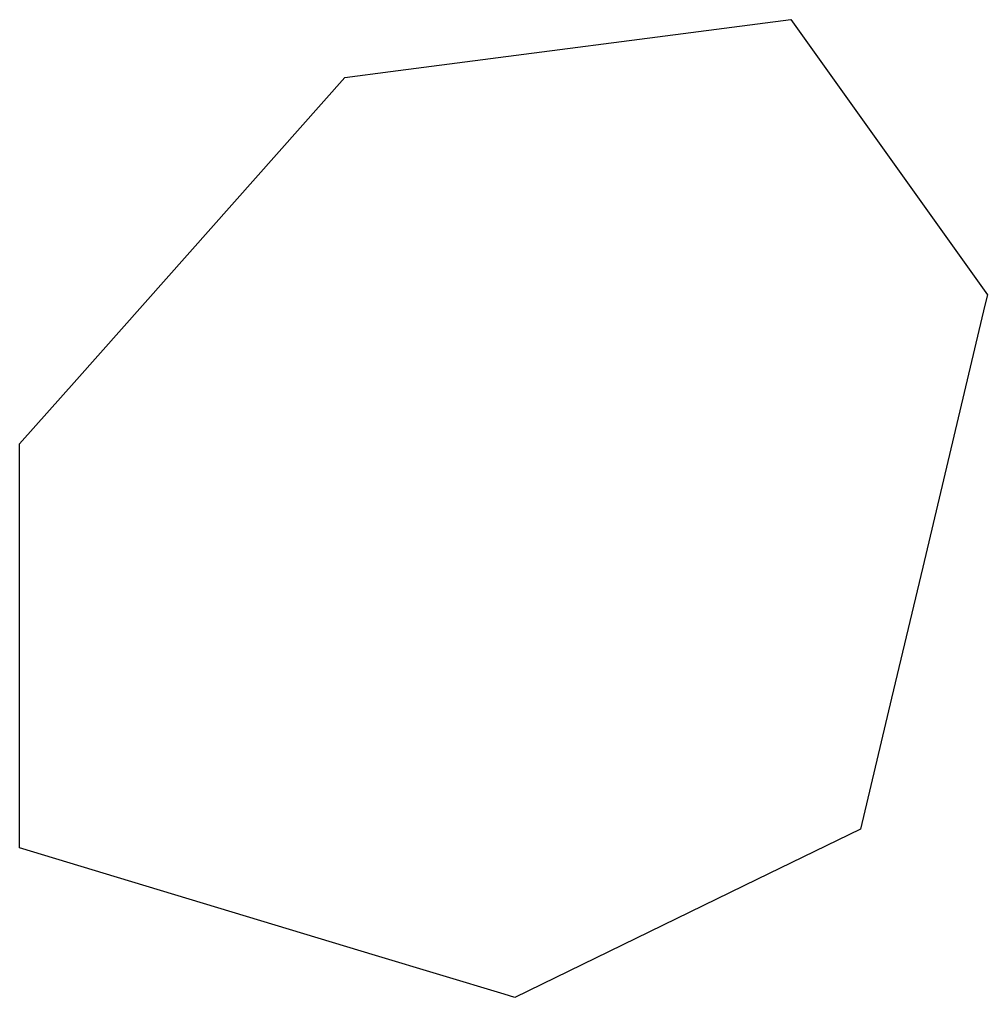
# Model space of a CAD drawing. Header units: millimetres. Extents: x 0 to 2762, y 6 to 2482.
# Drawn here: x 1464.68 to 1471.88, y 654.97 to 662.24 of the extents above; entities that cross this region are included whole.
import ezdxf

# ---------------------------------------------------------------- set-up
doc = ezdxf.new("R2010")
doc.units = ezdxf.units.MM
doc.layers.add('ALL_HOLES', color=1, linetype='Continuous')
doc.layers.add('OUTLINE_ISLAND_01_HOLE_21', color=1, linetype='Continuous')

msp = doc.modelspace()

# ---------------------------------------------------------------- linework, layer by layer
at = {"layer": 'ALL_HOLES'}
msp.add_lwpolyline([(1464.6846, 656.0847), (1464.6846, 657.0847), (1464.6846, 658.0847), (1464.6846, 659.0847), (1465.11, 659.5636), (1465.7741, 660.3113), (1466.4382, 661.0589), (1467.1023, 661.8066), (1467.4402, 661.8504), (1468.4319, 661.9792), (1469.4236, 662.1079), (1470.4152, 662.2366), (1470.7128, 661.8204), (1471.2942, 661.0068), (1471.8757, 660.1932), (1471.8574, 660.1163), (1471.6263, 659.1434), (1471.3951, 658.1704), (1471.1639, 657.1975), (1470.9328, 656.2246), (1470.163, 655.8498), (1469.2639, 655.4121), (1468.3648, 654.9744), (1468.2855, 654.9983), (1467.3281, 655.2871), (1466.3707, 655.576), (1465.4133, 655.8648)], close=True, dxfattribs=at)
at = {"layer": 'OUTLINE_ISLAND_01_HOLE_21'}
msp.add_lwpolyline([(1464.6846, 656.0847), (1464.6846, 657.0847), (1464.6846, 658.0847), (1464.6846, 659.0847), (1465.11, 659.5636), (1465.7741, 660.3113), (1466.4382, 661.0589), (1467.1023, 661.8066), (1467.4402, 661.8504), (1468.4319, 661.9792), (1469.4236, 662.1079), (1470.4152, 662.2366), (1470.7128, 661.8204), (1471.2942, 661.0068), (1471.8757, 660.1932), (1471.8574, 660.1163), (1471.6263, 659.1434), (1471.3951, 658.1704), (1471.1639, 657.1975), (1470.9328, 656.2246), (1470.163, 655.8498), (1469.2639, 655.4121), (1468.3648, 654.9744), (1468.2855, 654.9983), (1467.3281, 655.2871), (1466.3707, 655.576), (1465.4133, 655.8648)], close=True, dxfattribs=at)

doc.saveas('drawing.dxf')
